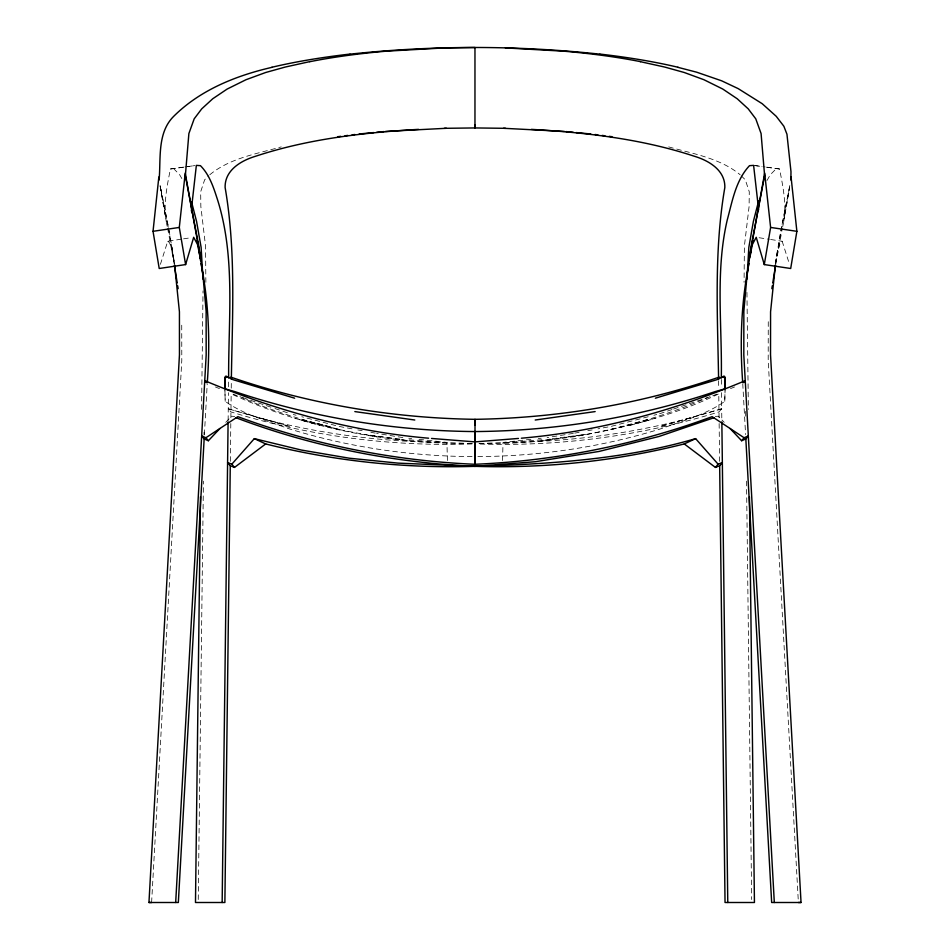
<?xml version="1.0" encoding="UTF-8"?>
<svg xmlns="http://www.w3.org/2000/svg" width="950" height="950" viewBox="0 0 950 950"><rect width="100%" height="100%" fill="white"/><g stroke="black" fill="none" stroke-linecap="round" stroke-linejoin="round"><path stroke-width="0.71" stroke-dasharray="4.75 3.56" d="M768.265 321.718L768.194 360.371L798.226 899.531M782.622 226.967C787.479 207.943 783.263 187.744 779.534 168.993L763.574 166.773M201.566 409.379L203.027 290.914M198.253 899.531L203.419 481.151M203.989 435.159L204.024 432.191M205.865 282.352L205.556 246.157L200.842 206.447L200.664 191.829L204.654 179.764L208.774 175.75M228.119 420.446L228.451 392.683M228.534 386.804L228.618 379.466M230.328 461.344L230.803 423.534M230.874 417.727L231.171 394.108M231.242 388.17L231.325 380.76M477.862 456.606C540.277 456.202 602.704 446.999 662.304 428.331C683.466 420.517 706.23 414.604 724.779 401.316L725.016 390.616M502.55 460.536L503.025 442.415L530.931 439.339M724.779 401.316L725.111 388.776M151.608 902.5L181.794 360.371L181.723 321.718M204.393 434.566L207.231 383.669M775.616 263.459L781.506 227.691M775.497 263.708L777.908 247.594M775.806 264.041L782.349 228.285M784.807 215.104L789.616 187.316M783.691 221.694L789.64 187.197M789.604 187.138L782.016 224.841M789.806 185.511L780.425 232.703L775.616 261.974L779.131 246.062L780.484 242.571L782.171 241.264L789.498 264.326M160.408 264.326L167.723 241.264L182.139 239.056M183.528 167.164L170.418 168.993C166.701 187.744 162.509 207.943 167.366 226.967M766.971 180.524L770.296 174.752L776.387 168.554M721.489 392.683L721.679 408.832L718.984 411.908C641.155 436.014 559.36 446.773 477.933 443.935M225.779 422.346L231.586 416.219L234.697 416.456M209.796 174.741C229.841 158.151 256.821 153.817 281.236 146.894M710.03 396.625C637.165 428.402 557.389 444.802 477.862 443.626M718.259 394.084C672.588 416.171 622.701 428.379 572.791 436.917M712.809 395.758L716.894 394.108M730.502 388.609L734.587 386.971M659.597 413.761L672.196 409.497M673.597 409.022L707.204 397.658M721.679 408.832L659.87 426.574L721.679 408.832L721.834 420.446M630.349 425.303L655.31 418.416M648.161 416.741L611.016 426.419L597.966 428.83M653.873 415.245L656.735 414.509M647.413 419.591L609.449 429.827L648.09 420.327M690.579 417.881C629.422 434.126 566.283 442.178 503.025 442.415M573.313 433.378L547.093 437.57M574.762 433.117L579.108 432.309M587.812 430.706L592.159 429.899M183.588 238.842L190.796 237.737M170.418 168.993L186.271 166.784M187.708 166.583L194.904 165.585M184.953 166.963L194.928 165.585M538.282 438.532L541.215 438.211M541.916 439.755L508.701 442.367L477.897 443.531M715.291 416.456L718.402 416.219L724.209 422.346M472.031 443.935C390.593 446.773 308.786 436.014 230.945 411.908L228.261 408.832L290.082 426.574L228.261 408.832M472.067 443.626C389.892 443.959 306.411 428.699 231.693 394.084M472.067 456.606C409.652 456.202 347.237 446.999 287.636 428.331C266.487 420.517 243.711 414.604 225.186 401.316L224.912 390.165M447.414 460.536L446.939 442.415C383.669 442.178 320.53 434.126 259.374 417.881M472.031 443.531L441.228 442.367L408.013 439.755M402.871 437.57L376.663 433.378M408.749 438.211L411.694 438.532M419.033 439.339L446.939 442.415M755.048 165.585L765.13 166.986M766.567 167.188L779.534 168.993M753.611 165.383L762.149 166.571M759.109 237.737L769.203 239.281M770.64 239.495L782.171 241.264M352.011 428.83L338.96 426.419L301.815 416.741M357.817 429.899L362.164 430.706M370.868 432.309L375.214 433.117M377.138 436.917L340.48 429.827L294.631 418.416M668.693 146.894C693.12 153.817 720.1 158.151 740.145 174.741M302.516 419.591L340.48 429.827C306.304 420.981 272.068 411.469 239.922 396.625M317.573 423.486L332.274 427.298M293.241 414.509L296.103 415.245M301.851 420.327L319.592 425.303M242.773 397.658L273.588 408.072M274.978 408.548L290.391 413.761M215.401 386.971L219.474 388.609M233.094 394.108L237.179 395.758M167.723 241.264L169.421 242.571L170.774 246.062L174.289 261.974L169.48 232.703L160.36 186.794M741.166 175.75L745.287 179.764L749.277 191.829L749.099 206.447L744.384 246.157L744.076 282.352M173.565 168.554L179.657 174.752L182.982 180.524M167.627 228.285L174.183 264.041M167.972 224.841L160.384 187.138M168.482 227.691L174.491 263.708M160.123 185.856L165.169 215.104M160.099 185.761L166.297 221.694M172.092 247.594L174.373 263.459M742.758 383.669L745.596 434.566M224.936 390.616L225.186 401.316M746.938 292.398L748.374 409.379M745.655 411.421L745.75 418.843M746.522 481.151L751.664 899.531M721.323 379.466L721.418 386.804M719.067 417.727L718.77 394.108M719.138 423.534L719.613 461.344M718.604 380.76L718.699 388.17M550.133 439.031L540.918 440.99L585.366 434.447L550.133 439.031M399.796 439.031L364.574 434.447L409.011 440.99L399.796 439.031"/><path stroke-width="1.43" d="M719.209 377.126L711.621 379.668C635.348 404.997 555.37 418.131 475.024 419.318L474.964 466.343C404.569 468.528 333.984 461.13 265.679 443.935L254.327 438.639L231.859 464.146L227.584 462.543L230.268 465.702L234.484 467.436L265.679 443.935M475.024 425.006L474.964 419.318C394.618 418.131 314.652 404.997 238.367 379.668L230.779 377.126M474.964 125.02L474.964 127.941L505.543 128.321M724.969 388.503L725.111 377.423L725.111 388.776L715.267 391.578C637.877 417.489 556.629 430.944 475.024 431.561L475 466.343C545.383 468.528 615.956 461.13 684.261 443.935L695.626 438.639L718.081 464.146L722.356 462.543L719.661 465.702L715.445 467.436L684.261 443.935M200.486 496.755L195.486 902.5L224.877 902.5L230.268 465.702M222.158 902.5L228.095 421.895M228.641 378.005C228.297 318.654 235.695 257.545 217.574 199.892C213.655 187.744 209.653 174.966 200.45 165.668L196.353 165.383L191.496 208.418M231.349 379.276C232.346 315.222 236.075 250.966 225.126 187.542C224.592 170.359 240.92 160.669 255.396 156.311C307.978 138.902 363.482 132.632 418.546 129.354M790.875 180.013L790.982 171.665L786.956 134.235L783.881 126.279L776.221 116.304L762.209 103.704L738.209 88.635L721.679 80.821L696.694 72.2L677.837 67.308M151.608 902.5L148.96 902.5L179.455 354.766L179.431 311.826L174.586 264.908M175.679 902.5L206.174 355.015L206.138 311.339L202.979 275.607L198.847 246.264L185.357 175.667L188.884 133.534L194.192 118.821L201.709 108.87L212.764 98.741L227.145 89.062L245.979 79.729L265.679 72.497L285.273 67.046L309.593 61.667M219.973 428.474L208.359 440.729L205.901 437.748L201.673 435.931L204.155 438.924L178.339 902.5L148.96 902.5M207.302 382.221C210.211 342.558 208.857 302.527 201.008 263.459M746.973 279.134L747.139 276.248M747.318 273.363L748.837 247.344L753.374 221.445L758.717 200.664M185.606 264.575L179.301 227.442L185.226 173.138L200.984 260.561L197.446 244.328L193.681 237.298L185.606 264.575L159.208 268.494L153.033 231.313L158.84 176.973L159.125 179.36M775.414 264.908L770.569 311.826L770.533 354.766L801.04 902.5L798.38 902.5M771.839 288.669L772.303 285.772M772.778 282.874L775.568 265.489M748.98 263.459C741.131 302.527 739.777 342.558 742.674 382.221M750.393 254.79L750.868 251.904M791.065 176.973L796.872 231.313L790.697 268.494L764.287 264.575L756.224 237.298L752.459 244.328L748.921 260.561L764.679 173.138L770.604 227.442L764.287 264.575M752.293 243.236L752.828 240.493M715.445 467.436L718.081 464.146M743.589 382.672L745.239 380.665C674.037 410.649 598.452 431.561 521.348 438.211M741.629 440.729L745.833 438.924L748.315 435.931L744.099 437.748L741.629 440.729L730.016 428.474M225.233 376.568L225.969 376.069L233.047 379.691L294.642 398.192M205.901 437.748L237.856 416.658C313.844 444.766 394.012 460.881 474.964 464.277C555.94 460.881 636.12 444.766 712.132 416.658L744.099 437.748M225.851 377.589L227.192 376.699M655.357 398.192L716.941 379.691L724.019 376.069L724.755 376.568M714.258 417.632L658.979 436.478L599.011 451.452L535.218 461.736L475 466.343L398.098 463.125L349.256 458.197L301.245 450.027L254.327 438.639M272.092 67.308C236.134 75.584 200.272 89.894 173.731 116.304C157.035 132.834 160.977 158.579 159.113 180.013M695.626 438.639C623.913 459.622 549.207 464.027 475 466.343C393.288 462.757 312.229 446.666 235.731 417.632M153.033 231.313L179.301 227.442M535.206 420.019L595.151 411.588M337.939 136.693L340.765 136.325M344.992 135.779L347.807 135.411M352.046 134.864L354.861 134.496M350.075 54.15C432.998 45.267 516.919 45.267 599.842 54.15M359.147 133.986L373.777 132.572M376.711 132.287L384.026 131.575M518.451 438.449L475 441.892L431.514 438.449M385.498 131.433L446.346 128.286M444.374 128.321L474.964 127.941L474.964 47.5L444.529 47.904L385.902 51.205A259.92 66.737 -0.1 0 0 309.724 61.714M801.04 902.5L771.661 902.5L745.833 438.924M503.571 128.286L564.431 131.433M505.4 47.904L564.015 51.205A259.92 66.868 0.1 0 1 640.454 61.631M474.964 431.561C393.359 430.944 312.111 417.489 234.721 391.578L224.877 388.776L224.877 377.423L224.996 388.503M531.383 129.354C586.447 132.632 641.951 138.914 694.545 156.311C709.009 160.669 725.349 170.359 724.826 187.542C713.866 250.966 717.594 315.222 718.592 379.276M428.616 438.211C351.524 431.561 275.951 410.649 204.749 380.665L206.399 382.672M565.891 131.575L573.206 132.287M576.139 132.572L590.781 133.986M595.056 134.496L597.883 134.864M602.11 135.411L604.924 135.779M609.164 136.325L611.978 136.693M354.837 411.588L414.794 420.019M770.604 227.442L796.872 231.313M640.336 61.667L664.644 67.046L684.249 72.497L703.95 79.729L722.796 89.062L737.188 98.741L748.244 108.87L755.761 118.821L761.081 133.534L764.619 175.667L751.141 246.264L747.021 275.607L743.85 311.339L743.814 355.015L774.321 902.5M204.155 438.924L208.359 440.729M722.796 376.699L724.149 377.589M231.859 464.146L234.484 467.436M191.591 202.041L196.567 221.445L201.115 247.344L202.635 273.363M197.149 240.493L197.695 243.236M199.12 251.904L199.595 254.79M200.058 257.676L200.533 260.561M191.33 209.843L191.781 212.634M174.408 265.489L177.211 282.874M177.674 285.772L178.149 288.669M758.646 209.843L753.611 165.383L749.502 165.668C735.692 180.381 732.319 201.281 727.225 220.067C715.148 271.842 722.273 325.434 721.311 378.005M202.801 276.248L202.967 279.134M749.443 496.755L754.443 902.5L725.04 902.5L719.661 465.702M721.846 421.895L727.771 902.5M271.902 67.26A284.513 68.744 -0.1 0 1 349.933 54.079M599.984 54.079A284.513 68.744 0.1 0 1 678.015 67.26"/></g></svg>
